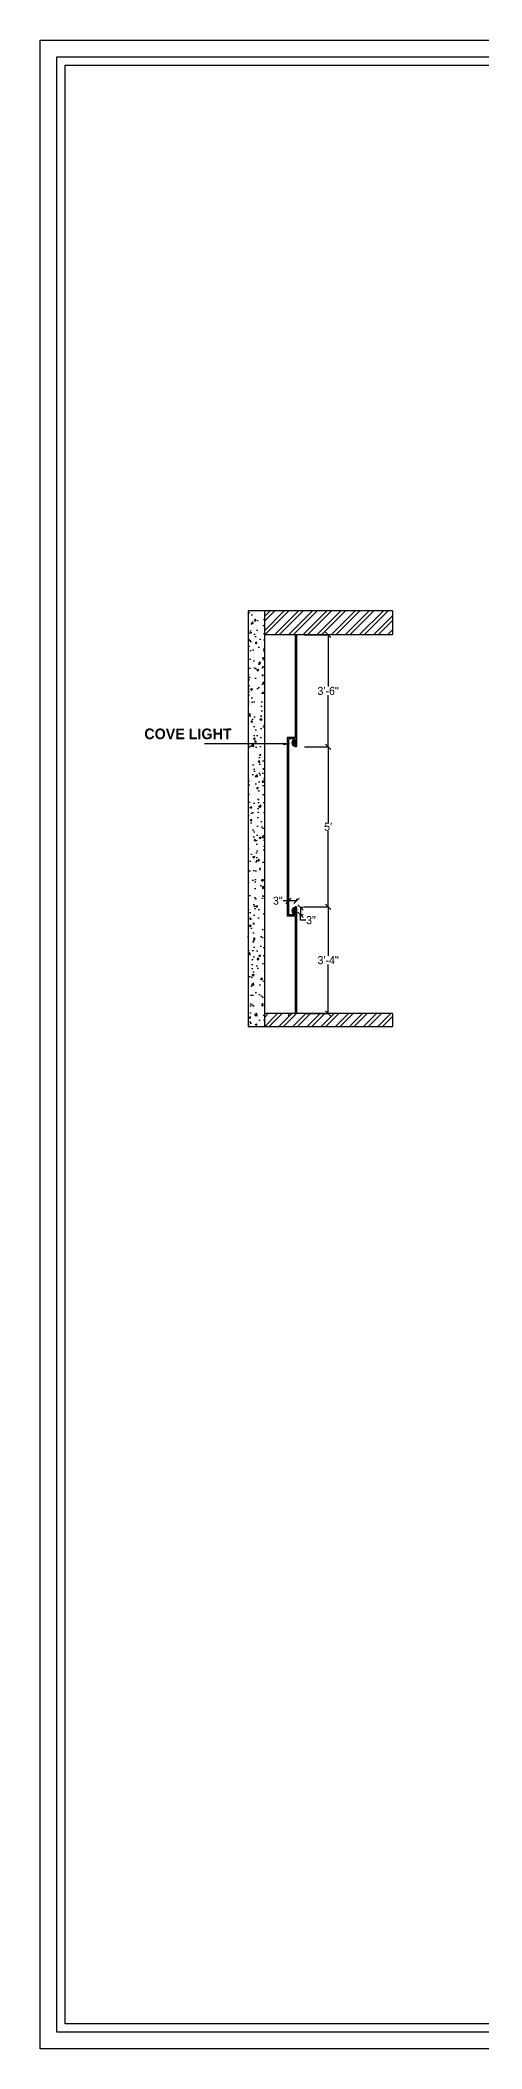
# Model space of a CAD drawing. Header units: inches. Extents: x 9636 to 21597, y -10243 to 557.
# Drawn here: x 15841 to 16007, y -9114 to -8361 of the extents above; entities that cross this region are included whole.
import ezdxf
from ezdxf import colors
from ezdxf.entities.mleader import LeaderData, LeaderLine
from ezdxf.math import Vec2, Vec3

# ---------------------------------------------------------------- set-up
doc = ezdxf.new("R2010")
doc.units = ezdxf.units.IN
doc.header["$MEASUREMENT"] = 0
doc.layers.add('FURNI', color=140, linetype='Continuous', lineweight=18)
doc.layers.add('IEL-HATCH-002', color=7, linetype='Continuous')
doc.styles.add('HEMI', font='stylu.ttf')
doc.styles.get("Standard").update_dxf_attribs({"font": 'arial.ttf'})
doc.dimstyles.get("Standard").update_dxf_attribs({"dimtxt": 0.18, "dimasz": 0.18, "dimexe": 0.18, "dimexo": 0.0625, "dimgap": 0.09, "dimtad": 0, "dimtih": 1, "dimtoh": 1, "dimdec": 0, "dimzin": 0, "dimdsep": 46, "dimlunit": 4, "dimtxsty": 'Standard', "dimcen": 0.09, "dimadec": 0, "dimazin": 0, "dimtfac": 1, "dimtdec": 0, "dimtofl": 0, "dimtmove": 0, "dimatfit": 3, "dimfxl": 1, "dimtolj": 1, "dimtzin": 0, "dimarcsym": 0})

# ---------------------------------------------------------------- blocks, each defined once
blk = doc.blocks.new('_Oblique')
at = {"color": 0, "linetype": 'ByBlock', "lineweight": -2}
blk.add_line((-0.5, -0.5), (0.5, 0.5), dxfattribs=at)
blk = doc.blocks.new('*D304')
at = {"color": 254, "lineweight": -2, "transparency": 16777216}
for p, q in [((15940.07, -8583.64), (15949.14, -8583.64)), ((15940.07, -8625.64), (15949.14, -8625.64))]:
    blk.add_line(p, q, dxfattribs=at)
at = {"color": 5, "lineweight": -2, "transparency": 16777216}
for p, q in [((15948.96, -8583.64), (15948.96, -8603.05)), ((15948.96, -8625.64), (15948.96, -8606.34))]:
    blk.add_line(p, q, dxfattribs=at)
at = {"layer": 'Defpoints', "color": 0, "transparency": 16777216}
for p in [(15937.07, -8583.64), (15937.07, -8625.64), (15948.96, -8625.64)]:
    blk.add_point(p, dxfattribs=at)
at = {"color": 5, "lineweight": -2, "transparency": 16777216, "xscale": 2, "yscale": 2, "zscale": 2}
for p, rotation in [((15948.96, -8583.64), 90), ((15948.96, -8625.64), 270)]:
    blk.add_blockref('_Oblique', p, dxfattribs=dict(at, rotation=rotation))
at = {"color": 5, "transparency": 16777216, "insert": (15948.96, -8604.69), "char_height": 3, "attachment_point": 5, "style": 'HEMI'}
blk.add_mtext('\\A1;3\'-6"', dxfattribs=at)
blk = doc.blocks.new('*D305')
at = {"color": 254, "lineweight": -2, "transparency": 16777216}
for p, q in [((15940.07, -8625.64), (15949.14, -8625.64)), ((15939.82, -8685.64), (15949.14, -8685.64))]:
    blk.add_line(p, q, dxfattribs=at)
at = {"color": 5, "lineweight": -2, "transparency": 16777216}
for p, q in [((15948.96, -8625.64), (15948.96, -8653.99)), ((15948.96, -8685.64), (15948.96, -8657.3))]:
    blk.add_line(p, q, dxfattribs=at)
at = {"layer": 'Defpoints', "color": 0, "transparency": 16777216}
for p in [(15937.07, -8625.64), (15936.82, -8685.64), (15948.96, -8685.64)]:
    blk.add_point(p, dxfattribs=at)
at = {"color": 5, "lineweight": -2, "transparency": 16777216, "xscale": 2, "yscale": 2, "zscale": 2}
for p, rotation in [((15948.96, -8625.64), 90), ((15948.96, -8685.64), 270)]:
    blk.add_blockref('_Oblique', p, dxfattribs=dict(at, rotation=rotation))
at = {"color": 5, "transparency": 16777216, "insert": (15948.96, -8655.64), "char_height": 3, "attachment_point": 5, "style": 'HEMI'}
blk.add_mtext("\\A1;5'", dxfattribs=at)
blk = doc.blocks.new('*D306')
at = {"color": 254, "lineweight": -2, "transparency": 16777216}
for p, q in [((15939.82, -8685.64), (15949.14, -8685.64)), ((15940.07, -8725.64), (15949.14, -8725.64))]:
    blk.add_line(p, q, dxfattribs=at)
at = {"color": 5, "lineweight": -2, "transparency": 16777216}
for p, q in [((15948.96, -8685.64), (15948.96, -8703.98)), ((15948.96, -8725.64), (15948.96, -8707.3))]:
    blk.add_line(p, q, dxfattribs=at)
at = {"layer": 'Defpoints', "color": 0, "transparency": 16777216}
for p in [(15936.82, -8685.64), (15937.07, -8725.64), (15948.96, -8725.64)]:
    blk.add_point(p, dxfattribs=at)
at = {"color": 5, "lineweight": -2, "transparency": 16777216, "xscale": 2, "yscale": 2, "zscale": 2}
for p, rotation in [((15948.96, -8685.64), 90), ((15948.96, -8725.64), 270)]:
    blk.add_blockref('_Oblique', p, dxfattribs=dict(at, rotation=rotation))
at = {"color": 5, "transparency": 16777216, "insert": (15948.96, -8705.64), "char_height": 3, "attachment_point": 5, "style": 'HEMI'}
blk.add_mtext('\\A1;3\'-4"', dxfattribs=at)
blk = doc.blocks.new('*D307')
at = {"color": 5, "lineweight": -2, "transparency": 16777216}
for p, q in [((15934.07, -8683.35), (15932.07, -8683.35)), ((15937.07, -8683.35), (15934.07, -8683.35))]:
    blk.add_line(p, q, dxfattribs=at)
at = {"color": 254, "lineweight": -2, "transparency": 16777216}
for p, q in [((15934.07, -8682.64), (15934.07, -8683.17)), ((15937.07, -8682.64), (15937.07, -8683.17))]:
    blk.add_line(p, q, dxfattribs=at)
at = {"layer": 'Defpoints', "color": 0, "transparency": 16777216}
for p in [(15934.07, -8683.35), (15934.07, -8685.64), (15937.07, -8685.64)]:
    blk.add_point(p, dxfattribs=at)
at = {"color": 5, "lineweight": -2, "transparency": 16777216, "xscale": 2, "yscale": 2, "zscale": 2, "rotation": 180}
blk.add_blockref('_Oblique', (15934.07, -8683.35), dxfattribs=at)
at = {"color": 5, "lineweight": -2, "transparency": 16777216, "xscale": 2, "yscale": 2, "zscale": 2}
blk.add_blockref('_Oblique', (15937.07, -8683.35), dxfattribs=at)
at = {"color": 5, "transparency": 16777216, "insert": (15930.11, -8683.35), "char_height": 3, "attachment_point": 5, "style": 'HEMI'}
blk.add_mtext('\\A1;3"', dxfattribs=at)
blk = doc.blocks.new('*D308')
at = {"color": 5, "lineweight": -2, "transparency": 16777216}
for p, q in [((15938.57, -8685.94), (15938.57, -8688.64)), ((15938.57, -8690.64), (15938.57, -8688.64)), ((15940.57, -8690.64), (15938.57, -8690.64))]:
    blk.add_line(p, q, dxfattribs=at)
at = {"color": 254, "lineweight": -2, "transparency": 16777216}
for p, q in [((15939.57, -8685.94), (15938.75, -8685.94)), ((15939.57, -8688.64), (15938.75, -8688.64))]:
    blk.add_line(p, q, dxfattribs=at)
at = {"layer": 'Defpoints', "color": 0, "transparency": 16777216}
for p in [(15936.57, -8685.94), (15936.57, -8688.64), (15938.57, -8688.64)]:
    blk.add_point(p, dxfattribs=at)
at = {"color": 5, "lineweight": -2, "transparency": 16777216, "xscale": 2, "yscale": 2, "zscale": 2}
for p, rotation in [((15938.57, -8685.94), 90), ((15938.57, -8688.64), 270)]:
    blk.add_blockref('_Oblique', p, dxfattribs=dict(at, rotation=rotation))
at = {"color": 5, "transparency": 16777216, "insert": (15942.53, -8690.64), "char_height": 3, "attachment_point": 5, "style": 'HEMI'}
blk.add_mtext('\\A1;3"', dxfattribs=at)

msp = doc.modelspace()

# ---------------------------------------------------------------- hatches: boundary and pattern name
at = {"layer": 'IEL-HATCH-002', "true_color": 0x636466, "transparency": 33554687}
h = msp.add_hatch(dxfattribs=at)
h.set_pattern_fill('AR-CONC', color=251)
h.set_pattern_definition([(50, (11056.5276, -20238.879), (7.1726018, -0.6275213), [0.75, -8.25]), (355, (11056.5276, -20238.879), (-1.3875133, 7.5219213), [0.6, -6.6]), (100.451444, (11057.125, -20238.9316), (5.7850885, 6.8944), [0.637402, -7.011421]), (46.1842, (11056.528, -20236.879), (10.672413, -1.655193), [1.125, -12.375]), (96.63564, (11057.417, -20237.017), (9.3466195, 9.741186), [0.956103, -10.517138]), (351.18416, (11056.528, -20236.879), (9.346619, 9.741186), [0.9, -9.9]), (21, (11057.5276, -20237.379), (5.9690705, -4.026189), [0.75, -8.25]), (326, (11057.5276, -20237.379), (2.4331533, 7.2515005), [0.6, -6.6]), (71.451445, (11058.025, -20237.715), (8.4022238, 3.2253115), [0.637402, -7.011421]), (37.5, (11056.5276, -20238.8793), (0.12159855, 3.32893854), [0, -6.52, 0, -6.7, 0, -6.625]), (7.5, (11056.5276, -20238.8793), (2.6306954, 3.9441171), [0, -3.82, 0, -6.37, 0, -2.525]), (327.5, (11054.2976, -20238.8793), (5.33822436, -0.2255487), [0, -2.5, 0, -7.8, 0, -10.35]), (317.5, (11053.2976, -20238.8793), (5.8318617, 1.0010498), [0, -3.25, 0, -5.18, 0, -7.35])])
h.paths.add_polyline_path([(15919.07, -8574.64), (15919.07, -8730.64), (15925.07, -8730.64), (15925.07, -8574.64)])
at = {"layer": 'IEL-HATCH-002', "true_color": 0xf27172, "transparency": 33554687}
h = msp.add_hatch(dxfattribs=at)
h.set_pattern_fill('ANSI32', color=11, scale=10)
h.set_pattern_definition([(45, (11056.5276, -20238.8793), (-2.6516504, 2.6516504), []), (45, (11058.2953, -20238.8793), (-2.6516504, 2.6516504), [])])
h.paths.add_polyline_path([(15925.07, -8725.64), (15925.07, -8730.64), (15973.07, -8730.64), (15973.07, -8725.64)])
h.paths.add_polyline_path([(15925.07, -8574.64), (15925.07, -8583.64), (15973.07, -8583.64), (15973.07, -8574.64)])
at = {"layer": 'IEL-HATCH-002', "true_color": 0xf8f6b0, "transparency": 33554687}
h = msp.add_hatch(color=51, dxfattribs=at)
h.dxf.hatch_style = 1
h.paths.add_polyline_path([(15936.57, -8622.94, 1), (15936.57, -8625.34)])
h = msp.add_hatch(color=51, dxfattribs=at)
h.dxf.hatch_style = 1
h.paths.add_polyline_path([(15936.57, -8685.94, 1), (15936.57, -8688.34)])

# ---------------------------------------------------------------- linework, layer by layer
at = {"color": 18, "true_color": 0x000000}
for p, q in [((15973.07, -8574.64), (15919.07, -8574.64)), ((15919.07, -8574.64), (15919.07, -8730.64)), ((15925.07, -8574.64), (15925.07, -8730.64)), ((15973.07, -8574.64), (15973.07, -8583.64)), ((15973.07, -8583.64), (15925.07, -8583.64)), ((15936.57, -8583.64), (15936.57, -8622.14)), ((15937.07, -8583.64), (15937.07, -8625.64)), ((15933.57, -8622.14), (15933.57, -8689.14)), ((15937.07, -8622.14), (15933.57, -8622.14)), ((15934.07, -8622.64), (15934.07, -8688.64)), ((15936.57, -8622.64), (15934.07, -8622.64)), ((15936.57, -8622.64), (15936.57, -8625.64)), ((15937.07, -8625.64), (15936.57, -8625.64)), ((15937.07, -8689.14), (15933.57, -8689.14)), ((15936.57, -8688.64), (15934.07, -8688.64)), ((15936.57, -8685.64), (15936.57, -8688.64)), ((15937.07, -8685.64), (15936.57, -8685.64)), ((15936.57, -8689.14), (15936.57, -8725.64)), ((15937.07, -8685.64), (15937.07, -8725.64)), ((15973.07, -8725.64), (15925.07, -8725.64)), ((15934.07, -8725.64), (15934.07, -8726.91)), ((15973.07, -8725.64), (15973.07, -8730.64)), ((15973.07, -8730.64), (15919.07, -8730.64))]:
    msp.add_line(p, q, dxfattribs=at)
for centre in [(15936.57, -8624.14), (15936.57, -8687.14)]:
    msp.add_arc(centre, 1.2, 90, 270, dxfattribs=at)
at = {"layer": 'FURNI', "color": 18, "lineweight": 25, "true_color": 0x000000}
for points in [[(15841.08, -9113.73), (15841.08, -8360.75), (16894.8, -8360.75), (16894.8, -9113.73)], [(15847.35, -9107.46), (15847.35, -8367.02), (16888.53, -8367.02), (16888.53, -9107.46)], [(15850.48, -9104.32), (15850.48, -8370.16), (16885.39, -8370.16), (16885.39, -9104.32)]]:
    msp.add_lwpolyline(points, close=True, dxfattribs=at)

# ---------------------------------------------------------------- texts
at = {"color": 5, "lineweight": 15, "insert": (15937.77, -8618.78), "char_height": 4, "width": 82.6429, "attachment_point": 3, "rotation": 0.00944, "style": 'HEMI'}
msp.add_mtext('\\pxqc;{\\fStylus BT|b1|i0|c0|p34;COVE LIGHT }', dxfattribs=at)

# ---------------------------------------------------------------- dimensions: what is measured, and where the dimension line sits
at = {"color": 18, "true_color": 0x000000}
for base, p1, p2, angle, override, picture, middle, dimtype in [((15948.96, -8625.64), (15937.07, -8583.64), (15937.07, -8625.64), 270, {"dimtxt": 3, "dimasz": 2, "dimexo": 3, "dimtxsty": 'HEMI', "dimblk": 'Oblique', "dimcen": 0, "dimclrd": 5, "dimclre": 254, "dimclrt": 5, "dimldrblk": 'Oblique', "dimfxl": 0.03937, "dimarcsym": 1}, '*D304', (15948.96, -8604.69), 161), ((15938.57, -8688.64), (15936.57, -8685.94), (15936.57, -8688.64), 90, {"dimtxt": 3, "dimasz": 2, "dimexo": 3, "dimtxsty": 'HEMI', "dimblk": 'Oblique', "dimcen": 0, "dimclrd": 5, "dimclre": 254, "dimclrt": 5, "dimtmove": 1, "dimldrblk": 'Oblique', "dimfxl": 0.03937, "dimarcsym": 1}, '*D308', (15938.95, -8690.64), 160)]:
    dim = msp.add_linear_dim(base=base, p1=p1, p2=p2, angle=angle, dimstyle='Standard', override=override, dxfattribs=at)
    dim.commit()
    dim.dimension.update_dxf_attribs({"geometry": picture, "text_midpoint": middle, "dimtype": dimtype})
for base, p1, p2, picture, middle in [((15948.96, -8685.64), (15937.07, -8625.64), (15936.82, -8685.64), '*D305', (15948.96, -8655.64)), ((15948.96, -8725.64), (15936.82, -8685.64), (15937.07, -8725.64), '*D306', (15948.96, -8705.64))]:
    dim = msp.add_linear_dim(base=base, p1=p1, p2=p2, angle=90, dimstyle='Standard', override={"dimtxt": 3, "dimasz": 2, "dimexo": 3, "dimtxsty": 'HEMI', "dimblk": 'Oblique', "dimcen": 0, "dimclrd": 5, "dimclre": 254, "dimclrt": 5, "dimtmove": 1, "dimldrblk": 'Oblique', "dimfxl": 0.03937, "dimarcsym": 1}, dxfattribs=at)
    dim.commit()
    dim.dimension.update_dxf_attribs({"geometry": picture, "text_midpoint": middle})
dim = msp.add_linear_dim(base=(15934.07, -8683.35), p1=(15937.07, -8685.64), p2=(15934.07, -8685.64), dimstyle='Standard', override={"dimtxt": 3, "dimasz": 2, "dimexo": 3, "dimtxsty": 'HEMI', "dimblk": 'Oblique', "dimcen": 0, "dimclrd": 5, "dimclre": 254, "dimclrt": 5, "dimldrblk": 'Oblique', "dimfxl": 0.03937, "dimarcsym": 1}, dxfattribs=at)
dim.commit()
dim.dimension.update_dxf_attribs({"geometry": '*D307', "text_midpoint": (15930.11, -8683.35)})

# ---------------------------------------------------------------- leaders
at = {"color": 5}
ml = msp.add_multileader_mtext('Standard', dxfattribs=at)
ml.set_content(' ', color=5)
ml.set_leader_properties()
ml.build(insert=Vec2(0, 0))
ml.multileader.update_dxf_attribs({"text_right_attachment_type": 6, "dogleg_length": 0.36, "arrow_head_size": 3})
ctx = ml.context
ctx.base_point, ctx.char_height, ctx.arrow_head_size, ctx.landing_gap_size, ctx.plane_origin = Vec3(15902.53, -8624.47), 0.18, 3, 0.09, Vec3(15910.13, -8624.56)
ctx.right_attachment, ctx.text_align_type = 6, 2
notes = []
notes.append((ctx, [(0, (1, 1, 0), (15903.14, -8624.56), (-1, 0), 0.36, [(0, [(15935.04, -8624.56)], 0, [])])]))
ctx.mtext.insert, ctx.mtext.alignment, ctx.mtext.flow_direction = Vec3(15902.69, -8624.38), 3, 5
for ctx, leaders in notes:
    for number, flags, end, landing, length, lines in leaders:
        leader = LeaderData()
        leader.index, (leader.has_last_leader_line, leader.has_dogleg_vector, leader.attachment_direction) = number, flags
        leader.last_leader_point, leader.dogleg_vector, leader.dogleg_length = Vec3(end), Vec3(landing), length
        for number, points, colour, breaks in lines:
            line = LeaderLine()
            line.index, line.vertices, line.color, line.breaks = number, Vec3.list(points), colors.encode_raw_color(colour), breaks
            leader.lines.append(line)
        ctx.leaders.append(leader)

doc.saveas('drawing.dxf')
